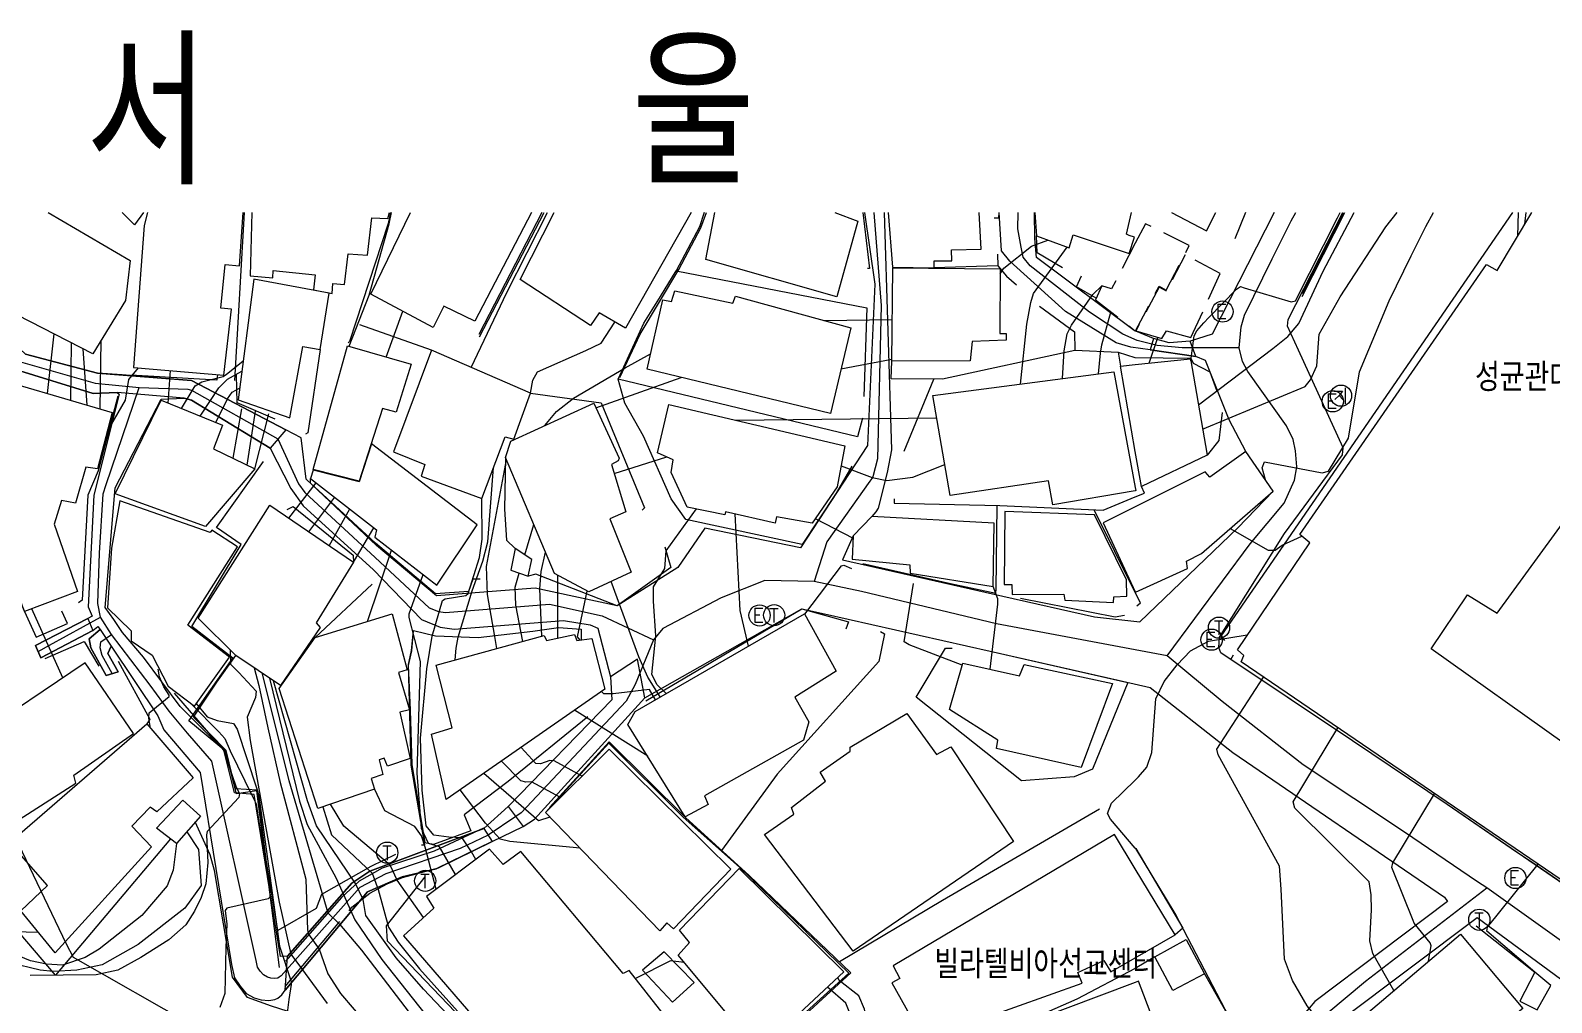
# Model space of a CAD drawing. Header units: feet. Extents: x 197796 to 199821, y 552499 to 555392.
# Drawn here: x 199296.5 to 199403.9, y 554437.2 to 554505.9 of the extents above; entities that cross this region are included whole.
import ezdxf

# ---------------------------------------------------------------- set-up
doc = ezdxf.new("R2010")
doc.units = ezdxf.units.FT
doc.header["$MEASUREMENT"] = 0
doc.linetypes.add('ANYANG1', pattern=[11.5, 6, -1, 1, -1.5, 1, -1])
doc.linetypes.add('ANYANG3', pattern=[3, 2, -1])
for name, color, linetype in [('AAA001', 7, 'CONTINUOUS'), ('AAA004', 7, 'ANYANG3'), ('AAA008', 7, 'CONTINUOUS'), ('AAC001', 7, 'CONTINUOUS'), ('AAC006', 7, 'ANYANG1'), ('AD002', 7, 'CONTINUOUS'), ('AD0022', 1, 'CONTINUOUS'), ('AE150', 7, 'CONTINUOUS'), ('AZ0202', 7, 'CONTINUOUS'), ('AZ0203', 7, 'CONTINUOUS'), ('AZ0205', 7, 'CONTINUOUS'), ('AZ0801', 7, 'CONTINUOUS'), ('CAA001', 7, 'CONTINUOUS'), ('CAA002', 30, 'CONTINUOUS'), ('wipco_지적', 20, 'CONTINUOUS'), ('ZC002', 7, 'CONTINUOUS'), ('ZC601', 7, 'CONTINUOUS')]:
    doc.layers.add(name, color=color, linetype=linetype)
doc.styles.add('GHS', font='ROMANS', dxfattribs={"bigfont": 'NGSW.shx'})
doc.styles.add('NGSW', font='ROMANS.shx', dxfattribs={"bigfont": 'NGSW.shx'})

# ---------------------------------------------------------------- blocks, each defined once
blk = doc.blocks.new('AZ0202')
at = {"layer": 'AZ0202'}
blk.add_circle((0, 0), 0.75, dxfattribs=at)
at = {"layer": 'AZ0202', "style": 'GHS'}
blk.add_text('E', height=1, dxfattribs=at).set_placement((-0.5, -0.48))
blk = doc.blocks.new('AZ0203')
at = {"layer": 'AZ0203'}
blk.add_circle((0, 0), 0.75, dxfattribs=at)
at = {"layer": 'AZ0203', "style": 'GHS'}
blk.add_text('T', height=1, dxfattribs=at).set_placement((-0.36, -0.52))
blk = doc.blocks.new('AZ0205')
at = {"layer": 'AZ0205'}
for points in [[(-0.48, 0.32), (0.11, 0.31), (-0.13, 0.01), (-0.44, -0.28)], [(-0.13, 0.01), (0.15, -0.29)], [(0.3, 0.55), (0.3, -0.58)]]:
    blk.add_lwpolyline(points, dxfattribs=at)
blk.add_circle((0, 0), 0.75, dxfattribs=at)

msp = doc.modelspace()

# ---------------------------------------------------------------- linework, layer by layer
at = {"layer": 'AAA001', "color": 255}
for points in [[(199297.75, 554493.06), (199303.55, 554489.68), (199303.21, 554486.84), (199300.9, 554483.08), (199294.72, 554486.25), (199292.84, 554489.32), (199294.59, 554493.06)], [(199304.48, 554493.06), (199303.84, 554492.19), (199302.98, 554493.06)], [(199304.77, 554493.06), (199304.52, 554492.13), (199303.77, 554482.12), (199310.15, 554481.56), (199310.7, 554486.23), (199309.95, 554486.29), (199310.24, 554489.38), (199311.27, 554489.29), (199311.52, 554493.06)], [(199312.13, 554493.06), (199312.02, 554488.59), (199313.61, 554488.44), (199313.64, 554488.96), (199316.61, 554488.65), (199316.5, 554487.6), (199317.82, 554487.34), (199317.85, 554488.04), (199318.67, 554487.98), (199318.93, 554490.14), (199320.31, 554490.05), (199320.61, 554492.69), (199321.75, 554492.63), (199321.85, 554493.06)], [(199331.88, 554493.06), (199327.89, 554485.38), (199325.7, 554486.44), (199324.94, 554484.94), (199320.53, 554487.28), (199323.35, 554493.06)], [(199343.16, 554493.06), (199338.52, 554484.89), (199336.68, 554485.96), (199336.06, 554485.07), (199331.08, 554488.33), (199333.49, 554493.06)], [(199353.32, 554493.06), (199354.95, 554492.44), (199353.46, 554487.1), (199344.2, 554489.75), (199344.83, 554493.06)], [(199357.09, 554493.06), (199357.39, 554489.19), (199360.34, 554489.14), (199360.33, 554489.64), (199361.57, 554489.65), (199361.55, 554490.43), (199363.66, 554490.47), (199363.51, 554493.06)], [(199367.45, 554493.06), (199367.57, 554491.4), (199369.87, 554490.56), (199370.14, 554491.49), (199374.11, 554490.17), (199374.48, 554491.31), (199374.11, 554491.44), (199373.92, 554491.52), (199374.28, 554493.06)], [(199377.09, 554493.06), (199379.58, 554491.77), (199380.24, 554493.06)], [(199312.27, 554488.36), (199311.17, 554479.83), (199314.81, 554478.55), (199315.74, 554483.6), (199316.95, 554483.39), (199317.59, 554487.36), (199312.27, 554488.36)], [(199357.35, 554482.56), (199357.41, 554489.14), (199365, 554489.07), (199364.96, 554484.51), (199365.41, 554484.52), (199365.41, 554484.03), (199363.01, 554483.94), (199362.88, 554482.58), (199357.35, 554482.56)], [(199353, 554478.87), (199340.06, 554481.99), (199341.17, 554486.88), (199341.77, 554486.77), (199342.01, 554487.52), (199346.11, 554486.65), (199346.3, 554487.16), (199354.45, 554484.9), (199353, 554478.87)], [(199323.4, 554482.34), (199322.32, 554478.96), (199321.37, 554479.21), (199319.71, 554474.08), (199316.46, 554474.9), (199318.9, 554483.64), (199323.4, 554482.34)], [(199331.83, 554480.3), (199324.82, 554483.33), (199322.13, 554476.14), (199324.35, 554475.26), (199324.1, 554474.43), (199328.38, 554472.85), (199330.02, 554477.21), (199330.64, 554477.04), (199331.83, 554480.3)], [(199374.54, 554473.62), (199374.58, 554473.41), (199374.54, 554473.4), (199368.71, 554472.4), (199368.4, 554474.11), (199361.46, 554473.06), (199360.24, 554480.12), (199373.02, 554481.8), (199374.54, 554473.62)], [(199374.54, 554482.32), (199378.44, 554482.71), (199379.61, 554475.91), (199374.97, 554473.71), (199374.54, 554476.18), (199373.49, 554482.21), (199374.54, 554482.32)], [(199302.28, 554478.93), (199301.24, 554474.95), (199300.4, 554475.06), (199299.69, 554472.53), (199298.68, 554472.72), (199298.17, 554471.04), (199299.81, 554466.29), (199296.08, 554464.86), (199292.87, 554473.54), (199295.54, 554480.9), (199302.28, 554478.93)], [(199310.06, 554478.04), (199309.42, 554476.37), (199312.35, 554474.96), (199308.87, 554470.88), (199302.48, 554473.18), (199305.73, 554479.8), (199310.06, 554478.04)], [(199336.29, 554479.59), (199338.08, 554475.71), (199338.01, 554475.52), (199337.55, 554475.26), (199338.56, 554471.92), (199337.43, 554471.42), (199338.93, 554467.65), (199335.93, 554466.25), (199333.52, 554467.56), (199330.05, 554475.76), (199330.44, 554476.9), (199336.29, 554479.59)], [(199351.71, 554471.11), (199349.19, 554471.57), (199349.11, 554471.11), (199345.59, 554471.92), (199345.55, 554471.71), (199342.88, 554472.25), (199341.75, 554474.7), (199341.9, 554475.58), (199340.8, 554476.09), (199341.6, 554479.5), (199354.02, 554476.57), (199353.48, 554473.67), (199351.71, 554471.11)], [(199328.04, 554470.99), (199320.58, 554476.71), (199319.72, 554474.03), (199316.47, 554474.85), (199316.29, 554474.27), (199320.94, 554470.64), (199320.82, 554470.12), (199325.21, 554466.73), (199328.04, 554470.99)], [(199374.54, 554472.27), (199372.28, 554471.14), (199374.54, 554466.25), (199374.55, 554466.23), (199378.23, 554467.91), (199378.15, 554468.43), (199379.22, 554468.97), (199384.29, 554473.38), (199382.34, 554476.17), (199379.8, 554474.36), (199379.47, 554474.74), (199374.54, 554472.27)], [(199310.55, 554461.64), (199307.61, 554463.9), (199311.12, 554469.44), (199309.3, 554470.62), (199309.18, 554470.46), (199302.8, 554472.69), (199302.22, 554469.34), (199301.94, 554465.14), (199303.6, 554463.5), (199303.61, 554462.8), (199305.1, 554461.79), (199306.22, 554459.59), (199308.08, 554458.18), (199310.55, 554461.64)], [(199319.32, 554468.35), (199316.67, 554464.07), (199316.95, 554463.73), (199314.16, 554459.64), (199311, 554461.77), (199308.35, 554464.4), (199313.41, 554472.38), (199319.32, 554468.35)], [(199354.53, 554468.57), (199358.61, 554468.16), (199358.64, 554467.57), (199364.5, 554466.63), (199364.58, 554471.12), (199355.93, 554471.58), (199354.61, 554470.22), (199354.53, 554468.57)], [(199365.27, 554466.77), (199365.83, 554466.77), (199365.84, 554466.08), (199369.5, 554466.09), (199369.57, 554465.68), (199373.01, 554465.5), (199373.03, 554465.9), (199373.95, 554465.95), (199373.92, 554467.1), (199371.65, 554471.69), (199365.33, 554471.93), (199365.27, 554466.77)], [(199331.66, 554467.37), (199331.91, 554468.55), (199330.73, 554469.31), (199330.42, 554467.79), (199331.66, 554467.37)], [(199322.04, 554464.7), (199323.11, 554460.76), (199322.5, 554460.57), (199323.28, 554457.93), (199322.59, 554457.75), (199323.33, 554454.48), (199321.72, 554453.94), (199321.49, 554454.5), (199321.13, 554454.4), (199321.4, 554453.36), (199320.57, 554453.08), (199320.79, 554452.32), (199316.8, 554450.96), (199314.06, 554459.43), (199316.61, 554463.04), (199322.04, 554464.7)], [(199353.4, 554460.65), (199350.48, 554458.81), (199351.48, 554457.07), (199351.1, 554455.79), (199344.12, 554451.85), (199344.38, 554451.24), (199342.75, 554450.36), (199338.7, 554456.89), (199339.21, 554457.81), (199351.18, 554464.7), (199353.4, 554460.65)], [(199337.08, 554459.39), (199325.87, 554451.58), (199324.82, 554456.2), (199326.29, 554456.65), (199325.16, 554461.08), (199332.78, 554463.17), (199332.95, 554462.83), (199334.92, 554463.25), (199335.1, 554462.81), (199336.16, 554462.96), (199337.08, 554459.39)], [(199295.71, 554450.17), (199299.7, 554452.74), (199299.56, 554453.31), (199303.78, 554456.24), (199300.36, 554461.25), (199292.46, 554455.93), (199293.32, 554454.49), (199293, 554454.17), (199295.71, 554450.17)], [(199370.72, 554453.86), (199364.73, 554455.2), (199364.84, 554455.77), (199361.41, 554457.94), (199362.36, 554461.22), (199366.37, 554460.32), (199366.68, 554461.12), (199372.92, 554459.79), (199370.72, 554453.86)], [(199365.94, 554448.63), (199354.61, 554440.87), (199348.34, 554449.12), (199350.42, 554450.56), (199350.25, 554451.02), (199352.66, 554452.88), (199352.27, 554453.51), (199354.39, 554455), (199354.39, 554455.29), (199358.41, 554457.66), (199360.49, 554454.76), (199361.5, 554455.3), (199365.94, 554448.63)], [(199308, 554453.12), (199305.43, 554450.71), (199304.95, 554451.05), (199303.65, 554449.7), (199305.04, 554448.25), (199298.24, 554440.76), (199295.81, 554443.73), (199297.69, 554445.52), (199295.05, 554448.56), (199304.71, 554456.93), (199308, 554453.12)], [(199337.38, 554455.15), (199345.98, 554446.67), (199341.91, 554442.45), (199341.45, 554442.87), (199340.95, 554442.32), (199332.87, 554450.68), (199337.38, 554455.15)], [(199308.52, 554450.41), (199306.82, 554448.47), (199305.39, 554449.57), (199307.27, 554451.55), (199308.52, 554450.41)], [(199341.2, 554436.44), (199338.78, 554439.51), (199338.37, 554439.29), (199331.13, 554447.92), (199329.9, 554446.99), (199328.92, 554448.09), (199324.47, 554444.74), (199325, 554443.92), (199322.84, 554441.96), (199329.51, 554434.22), (199331.43, 554435.64), (199332.88, 554434.08), (199335.34, 554436.1), (199337.65, 554433.5), (199341.2, 554436.44)], [(199346.55, 554446.72), (199353.96, 554439.41), (199350.45, 554436.14), (199350.32, 554436.27), (199347.7, 554434.4), (199346.48, 554435.69), (199346.39, 554435.62), (199342.24, 554440.58), (199343.06, 554441.49), (199342.34, 554442.36), (199346.55, 554446.72)], [(199401.91, 554436.83), (199398.21, 554433.87), (199400.62, 554430.85), (199397.66, 554428.46), (199390.54, 554436.17), (199397.5, 554442.08), (199401.91, 554436.83)], [(199379.42, 554439.26), (199377.18, 554438.09), (199375.93, 554440.47), (199378.14, 554441.69), (199379.42, 554439.26)], [(199402.76, 554439.39), (199401.71, 554437.34), (199402.92, 554436.73), (199403.9, 554438.45), (199402.76, 554439.39)], [(199374.53, 554438.66), (199367.2, 554435.9), (199369.91, 554428.65), (199374.53, 554430.33), (199375.15, 554430.56), (199375, 554430.91), (199377.43, 554431.75), (199374.76, 554438.75), (199374.53, 554438.66)]]:
    msp.add_lwpolyline(points, dxfattribs=at)
at = {"layer": 'AAA004', "color": 255}
for points in [[(199374.54, 554490.89), (199372.87, 554487.67), (199372.17, 554487.89), (199371.72, 554486.88), (199374.54, 554484.7), (199374.56, 554484.69), (199376.22, 554487.85), (199376.73, 554487.57), (199378.35, 554490.73), (199375.26, 554492.27), (199374.54, 554490.89)], [(199380.54, 554488.74), (199378.06, 554490.08), (199376.74, 554487.51), (199376.23, 554487.79), (199374.57, 554484.69), (199376.41, 554484.16), (199376.74, 554484.69), (199378.47, 554484.22), (199380.54, 554488.74)]]:
    msp.add_lwpolyline(points, dxfattribs=at)
at = {"layer": 'AAA008', "color": 255}
for points in [[(199405.43, 554493.05), (199414.67, 554486.9), (199417.15, 554487.42), (199417.69, 554484.46), (199435.9, 554471.73), (199413.7, 554439.72), (199382.02, 554461.31), (199382.2, 554461.76), (199381.75, 554462.17), (199386.88, 554469.73), (199386.16, 554470.31), (199399.35, 554489.38), (199400.09, 554488.96), (199402.55, 554493.05)], [(199422.34, 554469.22), (199413.5, 554456.74), (199409.42, 554459.01), (199406.74, 554458.59), (199404.83, 554455.54), (199395.43, 554462.23), (199398, 554466.05), (199400.1, 554464.75), (199409.41, 554477.52), (199411.56, 554476.02), (199411.92, 554476.49), (199422.34, 554469.22)], [(199374.53, 554446.7), (199373.07, 554449.11), (199357.43, 554439.83), (199357.9, 554438.94), (199357.35, 554438.63), (199359.64, 554434.51), (199363.38, 554436.33), (199363.66, 554436.06), (199370.78, 554438.61), (199370.49, 554439.37), (199372.31, 554440.22), (199372.81, 554439.42), (199374.53, 554440.41), (199377.35, 554442.03), (199374.53, 554446.7)]]:
    msp.add_lwpolyline(points, dxfattribs=at)
at = {"layer": 'AAC001', "color": 255}
for points in [[(199321.94, 554493.06), (199321.76, 554492.29), (199319.04, 554483.94), (199318.93, 554483.86)], [(199332.63, 554493.06), (199328.16, 554484.45)], [(199344.08, 554493.06), (199343.75, 554492.05), (199342.12, 554488.93), (199355.57, 554486.33), (199355.36, 554480.06)], [(199355.29, 554493.06), (199355.77, 554489.1), (199355.63, 554489.1)], [(199364.91, 554493.06), (199364.87, 554492.66), (199364.58, 554492.67)], [(199380.87, 554462.82), (199380.6, 554463.13), (199401.2, 554493.05)], [(199382.32, 554493.06), (199381.58, 554491.21)], [(199386.33, 554487.13), (199389.35, 554493.06)], [(199369.4, 554489.15), (199367.62, 554490.2), (199367.57, 554491.4)], [(199364.81, 554490.12), (199364.82, 554489.3), (199360.34, 554489.14)], [(199364.82, 554489.3), (199365.45, 554488.55), (199366.15, 554487.94)], [(199355.27, 554478.53), (199354.92, 554477.22), (199338.02, 554481.29), (199339.82, 554485.23), (199341, 554487.12), (199342.12, 554488.93)], [(199371.78, 554487.01), (199370.39, 554487.81), (199370.75, 554488.59)], [(199367.78, 554486.45), (199370.24, 554484.64), (199370.27, 554483.32), (199360.93, 554481.29), (199357.29, 554481.31), (199357.35, 554482.56)], [(199319.73, 554485.15), (199324.81, 554483.35)], [(199316.95, 554483.39), (199316.08, 554477.5), (199315.92, 554477.41)], [(199380.29, 554480.48), (199379.82, 554481.78), (199378.64, 554482.38), (199378.49, 554482.75), (199374.54, 554482.8), (199373.36, 554483.18), (199370.27, 554483.32)], [(199373.33, 554483.19), (199373.49, 554482.21)], [(199309.72, 554481.6), (199309.67, 554481.22), (199303.58, 554481.57)], [(199313.78, 554478.47), (199311.09, 554479.61), (199311.06, 554481.58)], [(199354.52, 554475.13), (199353.42, 554473.23), (199351.02, 554469.6), (199342.78, 554471.36), (199341.75, 554472.84), (199339.8, 554477.25), (199338.49, 554479.58), (199338.02, 554481.29)], [(199358.21, 554476.19), (199360.31, 554481.29)], [(199302.66, 554480.08), (199301.28, 554474.8), (199300.55, 554473.08), (199300.16, 554465.67), (199299.9, 554465.49)], [(199331.83, 554480.3), (199336.8, 554479.62), (199339.88, 554472.2), (199339.7, 554472.04)], [(199380.67, 554478.92), (199380.44, 554476.94), (199379.61, 554475.91)], [(199330.05, 554475.76), (199329.98, 554472.11), (199330.13, 554469.9), (199330.73, 554469.31)], [(199328.27, 554467.16), (199327.75, 554467.15), (199327.45, 554466.28), (199325.11, 554466.11), (199320.87, 554469.69), (199318.03, 554472.33), (199316.27, 554473.94), (199316.29, 554474.27)], [(199291.61, 554473.64), (199292.16, 554473.48), (199293.02, 554471.84), (199296.08, 554464.86), (199296.89, 554463.06), (199299.12, 554464.03), (199298.72, 554464.89)], [(199357.51, 554472.84), (199357.51, 554472.52), (199364.97, 554472.35), (199372.26, 554472.03), (199374.54, 554472.97), (199375.2, 554473.24), (199374.97, 554473.71)], [(199314.64, 554472.07), (199315.06, 554472.29), (199319.29, 554468.85), (199319.32, 554468.35)], [(199355.3, 554468.26), (199361.49, 554466.85), (199364.68, 554466.17), (199364.72, 554466.44), (199364.79, 554472.36)], [(199374.66, 554465.28), (199374.9, 554465.49), (199374.54, 554466.22), (199371.64, 554472.06)], [(199341.31, 554469.43), (199341.74, 554467.99), (199337.93, 554465.27), (199332.2, 554467.5), (199331.66, 554467.37)], [(199320.64, 554466.79), (199316.61, 554463.04)], [(199373.77, 554464.58), (199373.11, 554464.46), (199366.44, 554465.79)], [(199339.96, 554458.56), (199350.99, 554465.07), (199354.29, 554464.15), (199354.09, 554463.63)], [(199324.13, 554448.39), (199324.35, 554448.39), (199323.38, 554454.01), (199323.19, 554461.12), (199323.42, 554462.12), (199323.55, 554463.53), (199325.12, 554463.14), (199328.13, 554463.03), (199331.98, 554463.49), (199333.79, 554463.73), (199335.4, 554463.63), (199335.4, 554462.85)], [(199297.53, 554461.54), (199300.29, 554462.75), (199301.33, 554461.01)], [(199356.55, 554463.46), (199356.82, 554463.3), (199356.42, 554461.34), (199349.24, 554453.38), (199345.3, 554447.99)], [(199302.69, 554461.35), (199304.94, 554457.26), (199304.71, 554456.93)], [(199322.29, 554447.7), (199320.53, 554446.86), (199317.06, 554444.88), (199316.69, 554443.88), (199313.96, 554442.34), (199313.14, 554447.32), (199312.54, 554452.25), (199310.99, 554452.33), (199310.33, 554455.05), (199308.01, 554457.4), (199309.66, 554459.87), (199311, 554461.77)], [(199364.3, 554462.06), (199374.02, 554459.85), (199371.52, 554453.73), (199370.22, 554453.18), (199366.5, 554452.9), (199359.07, 554458.82), (199361.14, 554462.29), (199361.61, 554462.29)], [(199413.45, 554439.28), (199407.73, 554443.57), (199396.58, 554451.23), (199389.88, 554455.73), (199381.28, 554461.49), (199381.48, 554461.8)], [(199335.88, 554457.43), (199330.23, 554452.86), (199327.14, 554450.5), (199327.61, 554449.37), (199324.97, 554448.4), (199324.33, 554448.52)], [(199332.87, 554450.68), (199337.35, 554455.56), (199342.61, 554450.35), (199346.58, 554446.8), (199354.3, 554439.32), (199350.54, 554435.91), (199347.7, 554434.17), (199345.6, 554426.76), (199351.82, 554416.62)], [(199372, 554450.91), (199360.91, 554444.46), (199353.64, 554440.11)], [(199345.5, 554413.92), (199339.53, 554422.86), (199334.87, 554428.95), (199334.43, 554429.63), (199335.07, 554430.32), (199332.58, 554433.6), (199329.22, 554433.34), (199326.08, 554432.06), (199316.4, 554436.08), (199313.52, 554436.99), (199311.83, 554437.61), (199310.76, 554439.04), (199309.5, 554446.56), (199309.2, 554447.68), (199308.14, 554450.01)], [(199306.38, 554448.81), (199298.26, 554439.18), (199291.22, 554447.43)], [(199374.57, 554448.12), (199377.89, 554442.5), (199377.35, 554442.03)], [(199398.62, 554442.66), (199402.76, 554439.39)], [(199375.93, 554440.47), (199374.53, 554439.65), (199370.42, 554437.48), (199366.71, 554435.86)], [(199379.42, 554439.26), (199381.72, 554435.25), (199381.5, 554435.07)]]:
    msp.add_lwpolyline(points, dxfattribs=at)
at = {"layer": 'AAC006', "color": 255}
for points in [[(199328.49, 554449.57), (199325.02, 554447.93), (199321.34, 554446.74), (199319.72, 554445.82), (199318.48, 554444.67), (199314.09, 554439.71)], [(199314.49, 554438.37), (199319.21, 554443.97), (199320.48, 554444.96), (199321.7, 554445.63), (199322.77, 554446.07), (199325.33, 554446.77), (199329.11, 554448.61)]]:
    msp.add_lwpolyline(points, dxfattribs=at)
at = {"layer": 'AD002', "color": 255}
for points in [[(199289.04, 554493.06), (199292.7, 554485.33), (199295.79, 554482.51), (199301.08, 554481), (199304.17, 554480.7)], [(199356.07, 554493.06), (199356.6, 554486.48), (199356.33, 554475.65), (199356.01, 554474.38), (199355.93, 554474.26), (199355.78, 554474.09), (199352.75, 554469.79), (199351.85, 554466.98)], [(199381.87, 554483.51), (199377.85, 554483.51), (199376.09, 554483.66), (199374.68, 554484.01), (199373.67, 554484.47), (199371.3, 554486.03), (199367.12, 554489.3), (199366.62, 554489.9), (199366.47, 554490.6), (199366.24, 554491.9), (199366.27, 554493.06)], [(199381.87, 554483.51), (199382.01, 554484.99), (199382.25, 554485.81), (199384.21, 554489.78), (199385.55, 554492.48), (199385.88, 554493.06)], [(199385.79, 554474.14), (199385.94, 554475.1), (199385.86, 554476.22), (199385.7, 554477.02), (199385.22, 554477.98), (199382.5, 554481.82), (199382.12, 554482.53), (199381.87, 554483.51)], [(199301.45, 554464.47), (199301.25, 554465.44), (199301.38, 554468.99), (199301.64, 554473.19), (199301.84, 554473.84), (199304.17, 554480.7)], [(199304.17, 554480.7), (199307.62, 554480.57), (199307.88, 554480.5), (199313.98, 554477.06), (199315.43, 554473.88), (199315.87, 554473.27), (199320.84, 554468.68), (199324.65, 554465.14), (199325.31, 554464.87), (199325.81, 554464.8), (199333.16, 554465.38), (199336.87, 554464.56), (199340.51, 554462.88)], [(199376.79, 554461.73), (199382.66, 554469.65), (199385.06, 554472.53), (199385.79, 554474.14)], [(199376.79, 554461.73), (199364.74, 554464.01), (199355.21, 554466.28), (199351.85, 554466.98), (199348.38, 554467.07), (199345.28, 554465.84), (199341.16, 554463.68), (199340.51, 554462.88)], [(199297.05, 554462.04), (199297.85, 554462.48), (199301.45, 554464.47)], [(199314.21, 554439.14), (199314.07, 554439.03), (199313.96, 554438.97), (199313.75, 554438.94), (199313.48, 554438.96), (199313.23, 554439.04), (199312.95, 554439.2), (199312.73, 554439.45), (199312.54, 554439.75), (199312.43, 554440.22), (199309.32, 554454.29), (199307.59, 554456.27), (199306.29, 554457.84), (199304.95, 554459.67), (199302.22, 554463.25), (199301.45, 554464.47)], [(199302.27, 554460.49), (199301.56, 554461.77), (199301.41, 554462.3), (199301.48, 554462.73), (199302.22, 554463.25)], [(199340.51, 554462.88), (199339.21, 554459.71), (199338.57, 554458.53), (199331.17, 554450.65), (199330.78, 554450.39), (199328.82, 554449.07), (199326.84, 554448.12), (199321.61, 554446.33), (199319.76, 554445.37), (199314.21, 554439.14)], [(199420.38, 554430.02), (199416.65, 554433.09), (199414.94, 554434.2), (199412.43, 554435.97), (199406.8, 554440.06), (199399.36, 554445.34), (199398.71, 554445.78), (199393.56, 554449.29), (199386.39, 554454.04), (199380.67, 554458.5), (199376.79, 554461.73)], [(199355.76, 554415.76), (199356.54, 554416.75), (199357.87, 554418.43), (199359.77, 554419.86), (199361.51, 554420.92), (199362.11, 554420.92), (199362.72, 554420.77), (199364.69, 554418.73), (199366.36, 554416.99), (199367.12, 554416.46), (199368.33, 554416.46), (199370.38, 554417.06), (199372.12, 554417.67), (199383.34, 554423.5), (199384.55, 554424.79), (199385.84, 554426.91), (199386.17, 554428.53), (199386.92, 554434.36), (199387.3, 554435.57), (199388.06, 554436.48), (199390.79, 554438.75), (199399.36, 554445.34)]]:
    msp.add_lwpolyline(points, dxfattribs=at)
at = {"layer": 'AD0022', "color": 255}
for points in [[(199355.42, 554493.06), (199356.14, 554488), (199355.63, 554476.6), (199350.89, 554469.36), (199344.13, 554470.75), (199342.22, 554467.97), (199337.93, 554465.27), (199332.15, 554466.52), (199325.18, 554465.97), (199320.94, 554469.54), (199315.98, 554474.21), (199315.61, 554477.15), (199314.53, 554477.71), (199307.87, 554481.19), (199306.02, 554481.34), (199302.98, 554481.58), (199301.23, 554481.72), (199296.15, 554483.05), (199293.07, 554485.92), (199291.11, 554490.44), (199291.58, 554491.04), (199291.97, 554493.06)], [(199356.81, 554493.06), (199357.31, 554476.3), (199357.02, 554474.69), (199356.38, 554472.16), (199356.22, 554471.91), (199355.93, 554471.58), (199354.61, 554470.22), (199353.86, 554468.52), (199365.18, 554465.96), (199371.65, 554464.49), (199374.86, 554464.15), (199381.78, 554470.79), (199384.29, 554473.38), (199382.34, 554476.17), (199381.16, 554478.42), (199379.49, 554482.61), (199378.82, 554482.89), (199375.58, 554483.35), (199374.23, 554483.54), (199373.18, 554483.86), (199369.6, 554486.06), (199365.67, 554489.61), (199365.09, 554490.34), (199364.92, 554493.06)], [(199384.34, 554493.06), (199379.98, 554484.47), (199378.42, 554483.97), (199376.94, 554483.84), (199375.83, 554484.15), (199374.47, 554484.73), (199367.56, 554489.89), (199367.45, 554491.23), (199367.42, 554493.06)], [(199407.73, 554443.57), (199403.01, 554446.82), (199401.09, 554448.13), (199396.58, 554451.23), (199389.88, 554455.73), (199380.58, 554461.96), (199380.45, 554462.32), (199380.48, 554463.05), (199385.07, 554470.39), (199389.18, 554475.94), (199389.22, 554476.43), (199386.06, 554483.33), (199385.28, 554485.03), (199385.34, 554485.5), (199389.19, 554493.06)], [(199295.43, 554481.96), (199300.93, 554480.27), (199302.62, 554480.35), (199302.77, 554480.22), (199300.97, 554473.08), (199300.58, 554465.19), (199300.86, 554464.53), (199300.56, 554464.37), (199296.85, 554462.47), (199297.24, 554461.6), (199300.91, 554463.53), (199301.26, 554463.82), (199301.41, 554463.6), (199300.65, 554462.95), (199300.77, 554462.3), (199301.84, 554460.36), (199302.69, 554460.61), (199301.96, 554461.9), (199302.2, 554462.42), (199305.5, 554457.51), (199305.93, 554456.51), (199308.49, 554453.5), (199310.71, 554439.94), (199310.92, 554439), (199311.3, 554438.4), (199311.74, 554437.89), (199312.29, 554437.58), (199312.8, 554437.43), (199313.33, 554437.38), (199313.75, 554437.45), (199313.97, 554437.56), (199314.26, 554437.78), (199314.48, 554438.11), (199320.31, 554445.07), (199322.76, 554446.12), (199325.15, 554446.7), (199329.11, 554448.61), (199331.31, 554449.67), (199332.1, 554450.19), (199339.9, 554458.78), (199345.75, 554462.1), (199350.99, 554465.07), (199352.58, 554464.71), (199364.3, 554462.06), (199372.5, 554460.2), (199375.6, 554459.49), (199377.23, 554458.21), (199381.44, 554454.91), (199396.38, 554444.68), (199396.6, 554444.37), (199387.22, 554437.32), (199386.42, 554436.37)], [(199389.14, 554436.07), (199398.69, 554443.25), (199410.92, 554434.26)]]:
    msp.add_lwpolyline(points, dxfattribs=at)
msp.add_lwpolyline([(199334.16, 554464.23), (199336.04, 554463.92), (199336.57, 554463.69), (199337.47, 554460.25), (199337.56, 554458.63), (199330.24, 554451.1), (199328.52, 554449.53), (199320.46, 554446.53), (199319.2, 554445.67), (199314.65, 554440.51), (199314.16, 554440.5), (199312.29, 554451.94), (199310.91, 554452.07), (199310.15, 554455.08), (199307.07, 554458.16), (199304.49, 554461.65), (199303.01, 554463.38), (199302.38, 554464.3), (199301.78, 554465.16), (199302.48, 554473.6), (199305.73, 554479.88), (199307.36, 554479.94), (199307.88, 554479.8), (199313.43, 554476.41), (199314.88, 554473.55), (199315.75, 554472.33), (199320.73, 554467.81), (199324.12, 554464.3), (199325.43, 554463.76), (199326.43, 554463.63)], close=True, dxfattribs=at)
at = {"layer": 'AE150', "color": 255}
for points in [[(199313.43, 554476.41), (199307.88, 554479.8), (199307.36, 554479.94), (199302.62, 554480.35), (199300.93, 554480.27), (199295.43, 554481.96), (199292.32, 554484.74), (199288.99, 554491.4), (199291.58, 554491.04), (199291.11, 554490.44), (199293.07, 554485.92), (199296.15, 554483.05), (199301.23, 554481.72), (199307.87, 554481.19), (199314.53, 554477.71)], [(199375.58, 554483.35), (199378.82, 554482.89), (199378.42, 554483.97), (199376.94, 554483.84), (199375.83, 554484.15)], [(199300.91, 554463.53), (199297.24, 554461.6), (199296.85, 554462.47), (199300.56, 554464.37)], [(199302.2, 554462.42), (199301.96, 554461.9), (199302.69, 554460.61), (199301.84, 554460.36), (199300.77, 554462.3), (199300.65, 554462.95), (199301.41, 554463.6)], [(199331.31, 554449.67), (199332.1, 554450.19), (199339.9, 554458.78), (199339.38, 554461.5), (199337.47, 554460.25), (199337.56, 554458.63), (199330.24, 554451.1)], [(199329.11, 554448.61), (199325.15, 554446.7), (199322.76, 554446.12), (199320.31, 554445.07), (199314.48, 554438.11), (199314.65, 554440.51), (199319.2, 554445.67), (199320.46, 554446.53), (199328.52, 554449.53)], [(199339.73, 554439.54), (199341.86, 554437.26), (199343.39, 554438.65), (199341.25, 554440.83)]]:
    msp.add_lwpolyline(points, close=True, dxfattribs=at)
at = {"layer": 'AZ0801', "color": 255}
for points in [[(199310.93, 554481.19), (199311.62, 554493.06)], [(199319, 554483.61), (199320.43, 554487.21), (199321.83, 554492.26), (199322.01, 554493.06)], [(199328.22, 554484.28), (199332.78, 554493.06)], [(199338.13, 554481.41), (199339.56, 554484.47), (199342.29, 554489.03), (199343.85, 554491.97), (199344.24, 554493.06)], [(199386.34, 554487.33), (199389.25, 554493.06)], [(199314.09, 554439.71), (199312.49, 554452.21), (199311.05, 554452), (199310.28, 554455.01), (199307.69, 554457.14), (199310.8, 554461.58), (199307.89, 554463.8), (199311.39, 554469.6), (199309.64, 554470.81), (199312.95, 554475.47)], [(199324.39, 554448.53), (199323.46, 554454.07), (199323.35, 554457.89), (199323.21, 554461.06), (199323.44, 554462.1), (199323.55, 554463.53)], [(199351.77, 554416.89), (199345.94, 554426.54), (199347.77, 554434.13), (199350.68, 554435.88), (199354.44, 554439.34), (199347.27, 554446.21), (199342.76, 554450.31), (199337.37, 554455.67), (199333.15, 554451.03)], [(199329.22, 554433.34), (199329.18, 554433.79), (199321.72, 554441.58), (199321.65, 554442.67), (199324.39, 554446.12)]]:
    msp.add_lwpolyline(points, dxfattribs=at)
at = {"layer": 'CAA001', "color": 255}
for points, elevation in [([(199327.63, 554482.12), (199330.15, 554487.4), (199333.03, 554493.06)], 85), ([(199378.46, 554482.59), (199378.71, 554484.34), (199378.89, 554484.71), (199379.37, 554485.27), (199379.74, 554485.64), (199381.68, 554487.64), (199381.96, 554487.82), (199382.23, 554487.74), (199385.56, 554486.75), (199385.86, 554486.82), (199388.82, 554492.69), (199389.01, 554493.06)], 75), ([(199402.06, 554492.23), (199402.16, 554493.05)], 70), ([(199365, 554488.72), (199365.25, 554489.12), (199367.2, 554490.68), (199368.36, 554491.1)], 80), ([(199331.83, 554480.3), (199331.99, 554481.21), (199332.32, 554481.8), (199335.72, 554483.32), (199336.81, 554483.82), (199337.77, 554485.32)], 80), ([(199299.35, 554479.79), (199299.4, 554483.85)], 100), ([(199307.16, 554479.22), (199308.14, 554480.81), (199308.61, 554481.1), (199310.1, 554481.48), (199310.35, 554481.63), (199311.51, 554482.56)], 95), ([(199312.35, 554474.96), (199313.33, 554478.84)], 90), ([(199353.76, 554475.16), (199355.95, 554474.34), (199356.99, 554474.12), (199358.82, 554474.35), (199361.08, 554475.26)], 75), ([(199341.41, 554459.08), (199340.77, 554459.7), (199340.38, 554460.41), (199340.68, 554463.15), (199340.51, 554465.59), (199340.51, 554466.61), (199341.31, 554467.91), (199341.4, 554469.16), (199343.54, 554472.12)], 75), ([(199331.41, 554468.87), (199332.05, 554471.02)], 80), ([(199320.31, 554464.17), (199322, 554469.21)], 85), ([(199331.28, 554462.76), (199330.78, 554465.32), (199330.73, 554466.58), (199331.03, 554467.58)], 80), ([(199298.79, 554460.19), (199296.59, 554465.06)], 100), ([(199388.95, 554432.59), (199387.56, 554433.57), (199385.47, 554433.86), (199385.18, 554433.8), (199384.05, 554432.76), (199383.72, 554432.52), (199382.95, 554432.76), (199377.35, 554443.54), (199374.57, 554448.12), (199374.53, 554448.16), (199372.79, 554450.19), (199372.58, 554450.59), (199372.87, 554451.32), (199374.53, 554452.96), (199374.76, 554453.19), (199375.35, 554453.88), (199375.7, 554454.9), (199375.99, 554458.69), (199376.57, 554459.93), (199377.49, 554461.11), (199378.43, 554462.09), (199379.7, 554462.78), (199382.45, 554463.21)], 70), ([(199312.83, 554460.54), (199314.74, 554452.93), (199317.5, 554443.57), (199318.33, 554442.78), (199319.89, 554440.95), (199323.56, 554436.15)], 90), ([(199306.65, 554459.11), (199310.14, 554455.07), (199311.03, 554452.46), (199311.27, 554452.02), (199311.21, 554451.73), (199308.97, 554449.33), (199308.94, 554449.1), (199309.03, 554447.13), (199308.89, 554445.64), (199308.56, 554444.66), (199308.09, 554443.69), (199307.48, 554442.73), (199306.27, 554441.68), (199304.3, 554440.43), (199302.66, 554439.52), (199301.15, 554439.2), (199296.47, 554439.16)], 95), ([(199333.93, 554451.73), (199331.9, 554452.84), (199331.48, 554452.82), (199331.14, 554452.91), (199329.77, 554454.3)], 80), ([(199325.16, 554445.25), (199324.39, 554448.23), (199324.13, 554449.01), (199323.65, 554449.68), (199321.54, 554450.79), (199320.79, 554452.34)], 85), ([(199355.26, 554432.1), (199354.74, 554433.07), (199354.55, 554436.09), (199354.1, 554437.21), (199352.8, 554438.33)], 80)]:
    msp.add_lwpolyline(points, dxfattribs=dict(at, elevation=elevation))
at = {"layer": 'CAA002', "color": 255}
for points, elevation in [([(199379, 554479.47), (199384.25, 554483.46), (199385.31, 554484.3), (199386.1, 554485.22), (199387.81, 554488.92), (199389.99, 554493.06)], 74), ([(199379.29, 554477.76), (199386.53, 554480.77), (199386.92, 554481.24), (199387.36, 554482.22), (199387.53, 554484.47), (199389, 554487.1), (199392.24, 554492.04), (199393.03, 554493.05)], 73), ([(199383.73, 554474.18), (199383.5, 554475.02), (199383.66, 554475.45), (199387.75, 554474.67), (199388.18, 554474.78), (199389.6, 554477.11), (199390.38, 554481.81), (199392.48, 554486.83), (199394.03, 554490.01), (199395.07, 554492.07), (199395.6, 554493.05)], 72), ([(199401.55, 554491.39), (199401.62, 554493.05)], 71), ([(199366.44, 554480.93), (199366.88, 554485.16), (199367.17, 554486.71), (199367.36, 554487.33), (199369.72, 554490.61)], 79), ([(199369.39, 554481.32), (199369.52, 554483.29), (199369.73, 554484.48), (199370.03, 554485.1), (199371.54, 554487.26), (199372.17, 554487.89)], 78), ([(199321.62, 554482.85), (199322.79, 554486.08)], 87), ([(199352.53, 554485.43), (199357.38, 554485.5)], 78), ([(199371.95, 554481.66), (199372.01, 554482.38), (199372.09, 554483.12), (199372.18, 554483.71), (199372.82, 554486.03)], 77), ([(199297.71, 554480.27), (199298.17, 554484.48)], 101), ([(199301.42, 554479.18), (199301.5, 554484.05)], 98), ([(199375.53, 554482.42), (199376.13, 554484.24)], 76), ([(199300.51, 554479.45), (199300.22, 554483.43)], 99), ([(199332.84, 554478), (199333.66, 554479.01), (199334.85, 554479.94), (199338.51, 554482.08), (199340.3, 554483.07)], 78), ([(199301.92, 554477.57), (199303.22, 554479.8), (199303.44, 554481.25), (199304.13, 554482.09)], 97), ([(199306.23, 554479.59), (199306.38, 554481.89)], 96), ([(199308.49, 554478.68), (199309.8, 554480.67), (199310.41, 554481.28), (199311.42, 554481.84)], 94), ([(199353.75, 554482.01), (199357.35, 554482.69)], 77), ([(199336.44, 554479.26), (199342.47, 554481.41)], 77), ([(199309.59, 554478.23), (199310.41, 554479.89), (199310.75, 554480.37), (199311.26, 554480.66)], 93), ([(199310.81, 554475.7), (199311.43, 554479.2)], 92), ([(199311.81, 554475.22), (199312.39, 554479.02)], 91), ([(199346.31, 554478.39), (199360.51, 554478.55)], 76), ([(199329.44, 554462.25), (199329.31, 554463.11), (199328.78, 554466.08), (199328.72, 554468.04), (199330.12, 554475.59)], 81), ([(199337.74, 554474.62), (199341.44, 554475.79)], 76), ([(199326.5, 554461.45), (199326.57, 554462.28), (199326.72, 554463.06), (199327.7, 554466.32), (199328.46, 554468.43), (199328.81, 554469.79), (199329.21, 554475.04)], 82), ([(199314.74, 554471.47), (199316.67, 554473.97)], 89), ([(199316.16, 554470.5), (199317.99, 554472.94)], 88), ([(199317.6, 554469.52), (199319.05, 554472.12)], 87), ([(199327.96, 554447.36), (199327.65, 554447.88), (199326.99, 554448.88), (199326.04, 554448.93), (199324.99, 554449.06), (199324.46, 554449.72), (199324.16, 554452.24), (199324.06, 554455.92), (199324.49, 554460.81), (199324.87, 554463.12), (199325.6, 554465.64), (199325.8, 554465.76), (199327.24, 554466.01), (199327.41, 554466.14), (199328.21, 554468.69), (199328.41, 554469.98), (199328.38, 554472.85)], 83), ([(199347.22, 554462.42), (199346.64, 554464.93), (199346.28, 554471.76)], 74), ([(199351.93, 554471.43), (199354.6, 554470.05)], 74), ([(199319.32, 554468.35), (199320.75, 554470.79)], 86), ([(199381.25, 554470.74), (199383.93, 554469.2), (199384.41, 554469.2), (199384.92, 554469.55), (199386.31, 554470.19)], 71), ([(199332.62, 554463.13), (199332.49, 554466.47), (199332.57, 554467.7), (199332.89, 554469.06)], 79), ([(199351.19, 554464.68), (199353.78, 554468.1), (199353.96, 554468.14), (199354.49, 554467.9)], 73), ([(199326.52, 554446.28), (199325.4, 554448.24), (199324.62, 554448.49), (199324.13, 554449.55), (199323.82, 554453.46), (199324.04, 554461.33), (199323.25, 554464.45), (199323.25, 554464.71), (199324.24, 554467.48)], 84), ([(199333.75, 554463), (199333.74, 554467.44)], 78), ([(199340.97, 554458.83), (199340.11, 554460.22), (199339.48, 554461.67), (199337.51, 554466.99)], 76), ([(199362.32, 554461.09), (199358.56, 554462.51), (199358.21, 554462.73), (199358.87, 554466.84)], 72), ([(199335.33, 554462.84), (199335.15, 554463.07), (199335.83, 554466.31)], 77), ([(199364.29, 554460.79), (199364.82, 554465.38), (199364.82, 554465.76), (199364.5, 554466.63)], 71), ([(199310.6, 554462.17), (199310.63, 554461.16), (199311.21, 554460.56), (199312.45, 554459.23), (199312.39, 554458.79), (199311.8, 554457.4), (199312.02, 554455.76), (199314.07, 554444.33), (199314.89, 554440.67), (199315.65, 554439.64), (199317.46, 554437.18)], 92), ([(199304.97, 554456.63), (199304.85, 554457.33), (199304.88, 554457.7), (199306.3, 554458.86), (199306.3, 554458.95), (199305.92, 554459.54), (199305.61, 554460.25), (199305.51, 554460.8)], 96), ([(199312.29, 554460.9), (199312.63, 554459.65), (199313.26, 554456.64), (199314.14, 554452.8), (199315.94, 554445.96), (199316.06, 554442.35), (199316.13, 554442.08), (199316.9, 554441.01), (199317.5, 554439.26), (199318.4, 554437.87), (199321.3, 554434.48)], 91), ([(199313.39, 554460.16), (199315.5, 554451.47), (199316.05, 554449.82), (199318.1, 554446.04), (199319.42, 554443.08), (199321.31, 554440.29), (199327.48, 554432.48)], 89), ([(199328.58, 554433.65), (199324.26, 554438.18), (199322.33, 554440.4), (199320.19, 554443.39), (199319.99, 554444.52), (199319.46, 554445.65), (199316.71, 554449.72), (199316.07, 554451.49), (199313.67, 554459.97)], 88), ([(199340.66, 554458.64), (199340.22, 554459.36), (199337.67, 554459.06), (199337, 554459.05), (199336.83, 554459.22)], 77), ([(199389.71, 554433.26), (199386.69, 554437.02), (199385.64, 554438.81), (199385.08, 554440.31), (199384.85, 554445.26), (199384.73, 554446.87), (199380.4, 554454.75), (199380.3, 554455.15), (199383.6, 554460.24)], 69), ([(199307.9, 554458.3), (199309.81, 554456.38), (199310.23, 554455.9), (199310.6, 554455.03), (199312.17, 554451.85), (199312.45, 554451.28), (199312.58, 554450.31), (199313.41, 554445.17), (199313.41, 554444.69), (199313.29, 554444.58), (199310.37, 554443.92), (199310.25, 554443.75), (199310.37, 554442.77), (199310.3, 554441.14), (199310.23, 554437.87), (199309.88, 554436.89)], 94), ([(199308.21, 554458.37), (199308.98, 554457.43), (199309.68, 554457.16), (199310.84, 554456.96), (199311.11, 554456.56), (199312.48, 554452.34), (199312.62, 554451.85), (199314.09, 554441.22), (199314.91, 554438.73), (199314.92, 554438.51), (199314.76, 554437.46), (199314.56, 554435.95)], 93), ([(199340.1, 554454.64), (199334.92, 554457.89)], 78), ([(199392.8, 554438.09), (199391.31, 554440.71), (199391.1, 554441.61), (199391.22, 554443.79), (199391.2, 554444.86), (199391.07, 554445.76), (199385.81, 554450.97), (199385.7, 554451.42), (199388.85, 554456.65)], 68), ([(199335.5, 554453.29), (199335.42, 554453.26), (199333.49, 554454.33), (199333.18, 554454.34), (199332.52, 554454.11), (199332.2, 554454.14), (199331.16, 554455.26)], 79), ([(199333.18, 554450.35), (199332.39, 554450.08), (199328.53, 554453.43)], 81), ([(199335.32, 554448.15), (199330.36, 554448.63), (199329.68, 554448.78), (199328.65, 554449.92), (199326.86, 554452.27)], 82), ([(199395.25, 554440.17), (199395.45, 554441.24), (199395.37, 554441.45), (199394.24, 554442.85), (199394.16, 554443.03), (199392.67, 554446.78), (199392.74, 554447.11), (199395.67, 554452)], 67), ([(199317.15, 554451.08), (199317.77, 554449.1), (199320.64, 554446.39), (199321.06, 554445.23), (199321.8, 554442.57), (199322.48, 554441.52), (199323.98, 554439.62), (199329.36, 554433.63)], 87), ([(199324.25, 554443.24), (199322.4, 554445.88), (199321.9, 554446.94), (199318.64, 554449.7), (199317.69, 554451.26)], 86), ([(199306.82, 554448.47), (199306.58, 554446.6), (199306.16, 554445.5), (199304.36, 554443.4), (199301.34, 554441.01), (199300.36, 554440.43), (199298.76, 554439.88), (199297.63, 554439.96), (199296.51, 554440.2), (199293.79, 554441.3)], 97), ([(199307.55, 554449.3), (199308.36, 554448.06), (199308.55, 554445.51), (199307.41, 554443.91), (199304.1, 554441.35), (199301.56, 554439.91), (199299.77, 554439.54), (199298.11, 554439.43), (199297.18, 554439.54), (199295.05, 554440.04)], 96), ([(199402.76, 554439.39), (199399.36, 554442.28), (199399.41, 554442.56), (199402.99, 554447.02)], 66), ([(199297.07, 554442.19), (199295.32, 554442.23)], 98), ([(199342.67, 554440.07), (199341.7, 554440.19), (199339.23, 554438.94)], 83), ([(199356.26, 554432.24), (199355.83, 554435.02), (199355.42, 554436.78), (199355, 554437.72), (199353.63, 554438.8), (199353.53, 554439.01)], 79)]:
    msp.add_lwpolyline(points, dxfattribs=dict(at, elevation=elevation))
at = {"layer": 'wipco_지적', "color": 20}
msp.add_lwpolyline([(199295.4, 554448.97), (199299.01, 554441.4), (199299.51, 554440.44), (199308.1, 554435.55)], dxfattribs=at)

# ---------------------------------------------------------------- block references
at = {"layer": 'AZ0202', "color": 255}
for p in [(199380.7, 554486.06), (199388.49, 554479.72), (199348, 554464.59), (199379.93, 554462.88)]:
    msp.add_blockref('AZ0202', p, dxfattribs=at)
at = {"layer": 'AZ0202', "color": 255, "rotation": 359.99}
msp.add_blockref('AZ0202', (199401.39, 554446.04), dxfattribs=at)
at = {"layer": 'AZ0203', "color": 255, "rotation": 359.99}
for p in [(199349.03, 554464.61), (199324.38, 554445.84), (199398.84, 554443.09)]:
    msp.add_blockref('AZ0203', p, dxfattribs=at)
at = {"layer": 'AZ0203', "color": 255}
for p in [(199380.45, 554463.73), (199321.7, 554447.83)]:
    msp.add_blockref('AZ0203', p, dxfattribs=at)
at = {"layer": 'AZ0205', "color": 255}
msp.add_blockref('AZ0205', (199389.07, 554480.12), dxfattribs=at)

# ---------------------------------------------------------------- texts
at = {"layer": 'ZC002', "style": 'NGSW'}
for s, p in [('성균관대양현관', (199398.54, 554480.42)), ('빌라텔비아선교센터', (199360.35, 554438.94))]:
    msp.add_text(s, height=2, rotation=359.99, dxfattribs=at).set_placement(p)
at = {"layer": 'ZC601', "style": 'NGSW'}
msp.add_text('서    울', height=10, dxfattribs=at).set_placement((199300.4, 554495.04))

doc.saveas('drawing.dxf')
